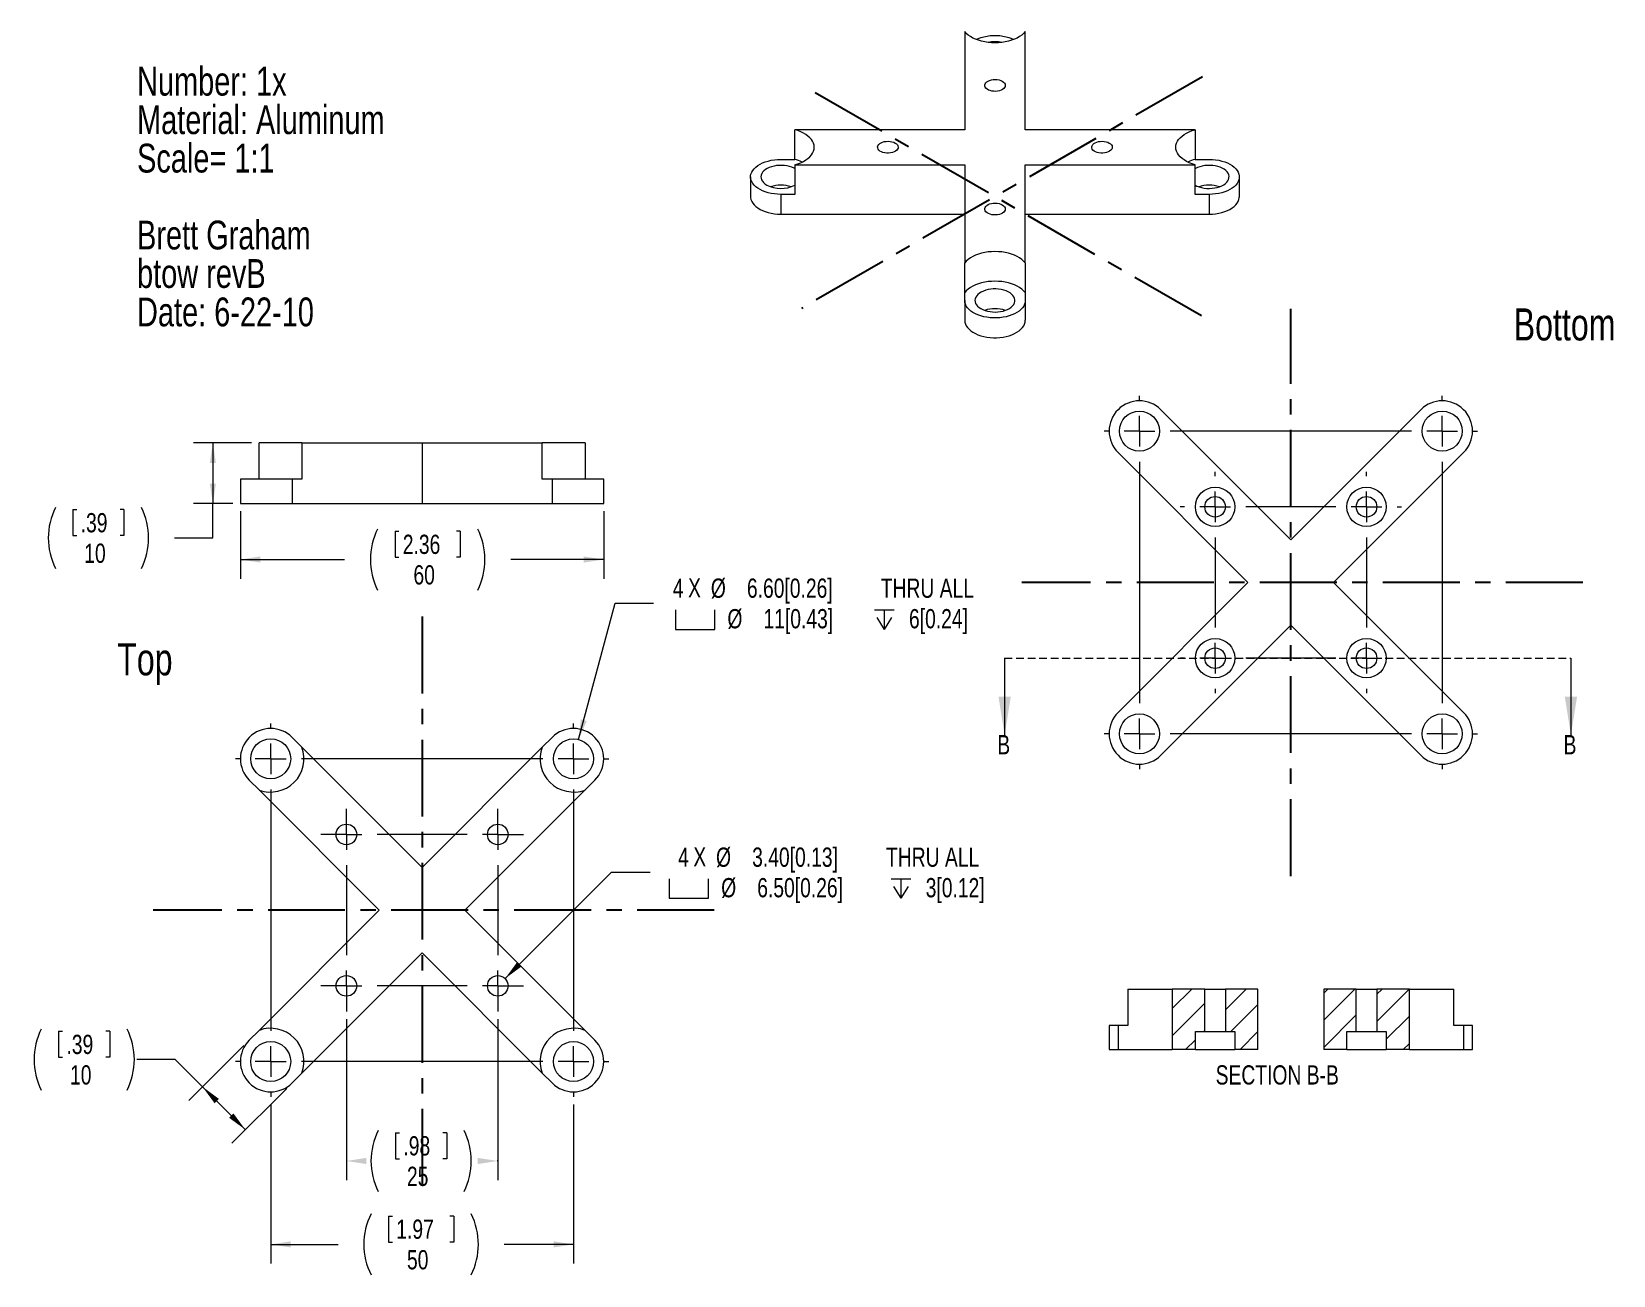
# Model space of a CAD drawing. Header units: millimetres. Extents: x 6 to 267, y 2 to 208.
import ezdxf

# ---------------------------------------------------------------- set-up
doc = ezdxf.new("R2010")
doc.units = ezdxf.units.MM
doc.linetypes.add('CENTERX2', pattern=[20.32, 12.7, -2.54, 2.54, -2.54])
doc.linetypes.add('HIDDEN', pattern=[1.905, 1.27, -0.635])
doc.styles.add('SLDTEXTSTYLE0', font='TXT', dxfattribs={"width": 0.75})
doc.dimstyles.new('SLDDIMSTYLE0', dxfattribs={"dimtxt": 3.175, "dimasz": 3.302, "dimexe": 0, "dimexo": 0.0625, "dimgap": 0.79375, "dimtad": 0, "dimtih": 1, "dimtoh": 1, "dimrnd": 1e-09, "dimzin": 12, "dimdsep": 46, "dimtxsty": 'SLDTEXTSTYLE0', "dimsah": 1, "dimcen": 0.09, "dimadec": 0, "dimazin": 0, "dimtfac": 1, "dimtofl": 0, "dimtmove": 0, "dimatfit": 3, "dimfxl": 1, "dimtolj": 1, "dimtzin": 12, "dimarcsym": 0})
doc.dimstyles.new('SLDDIMSTYLE1', dxfattribs={"dimtxt": 3.175, "dimasz": 3.302, "dimexe": 0, "dimexo": 0.0625, "dimgap": 0.79375, "dimtad": 0, "dimtih": 1, "dimtoh": 1, "dimdec": 0, "dimrnd": 1e-09, "dimzin": 12, "dimdsep": 46, "dimtxsty": 'SLDTEXTSTYLE0', "dimsah": 1, "dimcen": 0.09, "dimadec": 0, "dimazin": 0, "dimtfac": 1, "dimtofl": 0, "dimtmove": 0, "dimatfit": 3, "dimfxl": 1, "dimtolj": 1, "dimtzin": 12, "dimarcsym": 0})

# ---------------------------------------------------------------- blocks, each defined once
blk = doc.blocks.new('SW_NOTE_0')
at = {"color": 0, "linetype": 'Continuous', "lineweight": 0, "attachment_point": 1, "style": 'SLDTEXTSTYLE0'}
for s, insert, char_height in [('Number: 1x', (0, 6.14), 4.763), ('Material: Aluminum', (0, -0.21), 4.7625), ('Scale= 1:1', (0, -6.56), 4.763), ('Brett Graham', (0, -19.26), 4.7625), ('btow revB', (0, -25.61), 4.763), ('Date: 6-22-10', (0, -31.96), 4.7625)]:
    blk.add_mtext(s, dxfattribs=dict(at, insert=insert, char_height=char_height))
blk = doc.blocks.new('SW_CENTERMARKSYMBOL_0')
at = {"color": 0, "linetype": 'Continuous', "lineweight": 0}
for p, q in [((-50, 55.08), (-50, 55.84)), ((0, 55.08), (0, 55.84)), ((-50, 50), (-50, 52.54)), ((0, 50), (0, 52.54)), ((-55.08, 50), (-55.84, 50)), ((-50, 50), (-52.54, 50)), ((-50, 50), (-50, 47.46)), ((-50, 50), (-47.46, 50)), ((-5.08, 50), (-44.92, 50)), ((0, 50), (-2.54, 50)), ((0, 50), (0, 47.46)), ((0, 50), (2.54, 50)), ((5.08, 50), (5.84, 50)), ((-50, 44.92), (-50, 5.08)), ((0, 44.92), (0, 5.08)), ((-55.08, 0), (-55.84, 0)), ((-50, 0), (-52.54, 0)), ((-50, 0), (-50, 2.54)), ((-50, 0), (-50, -2.54)), ((-50, 0), (-47.46, 0)), ((-5.08, 0), (-44.92, 0)), ((0, 0), (-2.54, 0)), ((0, 0), (0, 2.54)), ((0, 0), (0, -2.54)), ((0, 0), (2.54, 0)), ((5.08, 0), (5.84, 0)), ((-50, -5.08), (-50, -5.84)), ((0, -5.08), (0, -5.84))]:
    blk.add_line(p, q, dxfattribs=at)
blk = doc.blocks.new('SW_CENTERMARKSYMBOL_1')
at = {"color": 0, "linetype": 'Continuous', "lineweight": 0}
for p, q in [((-25, 5.08), (-25, 5.79)), ((0, 5.08), (0, 5.79)), ((-30.08, 0), (-30.79, 0)), ((-25, 0), (-27.54, 0)), ((-25, 0), (-25, 2.54)), ((-25, 0), (-25, -2.54)), ((-25, 0), (-22.46, 0)), ((-5.08, 0), (-19.92, 0)), ((0, 0), (-2.54, 0)), ((0, 0), (0, 2.54)), ((0, 0), (0, -2.54)), ((0, 0), (2.54, 0)), ((5.08, 0), (5.79, 0)), ((-25, -5.08), (-25, -19.92)), ((0, -5.08), (0, -19.92)), ((-25, -25), (-25, -22.46)), ((0, -25), (0, -22.46)), ((-30.08, -25), (-30.79, -25)), ((-25, -25), (-27.54, -25)), ((-25, -25), (-25, -27.54)), ((-25, -25), (-22.46, -25)), ((-5.08, -25), (-19.92, -25)), ((0, -25), (-2.54, -25)), ((0, -25), (0, -27.54)), ((0, -25), (2.54, -25)), ((5.08, -25), (5.79, -25)), ((-25, -30.08), (-25, -30.79)), ((0, -30.08), (0, -30.79))]:
    blk.add_line(p, q, dxfattribs=at)
blk = doc.blocks.new('*D4')
at = {"color": 7, "linetype": 'Continuous', "lineweight": 0}
for p, q in [((10.47, 42.43), (10.47, 38.15)), ((10.47, 42.43), (11.12, 42.43)), ((18.91, 42.43), (18.26, 42.43)), ((18.91, 42.43), (18.91, 38.15)), ((41.06, 40.08), (31.99, 31.01)), ((10.47, 38.15), (11.12, 38.15)), ((18.91, 38.15), (18.26, 38.15)), ((29.72, 37.77), (23.37, 37.77)), ((34.24, 33.26), (29.72, 37.77)), ((41.31, 26.18), (34.24, 33.26)), ((48.13, 33), (39.06, 23.94))]:
    blk.add_line(p, q, dxfattribs=at)
for centre, start, end in [((17.68, 37.77), 153.4349, 206.5651), ((11.7, 37.77), 333.4349, 26.5651)]:
    blk.add_arc(centre, 11.27, start, end, dxfattribs=at)
for points in [[(34.24, 33.26), (36.21, 30.56), (36.93, 31.28)], [(41.31, 26.18), (39.33, 28.88), (38.61, 28.16)]]:
    blk.add_solid(points, dxfattribs=at)
at = {"color": 7, "linetype": 'Continuous', "lineweight": 0, "char_height": 3.175, "attachment_point": 1, "style": 'SLDTEXTSTYLE0'}
for s, insert in [('.39', (11.76, 41.86)), ('10', (12.35, 36.82))]:
    blk.add_mtext(s, dxfattribs=dict(at, insert=insert))
blk = doc.blocks.new('*D5')
at = {"color": 7, "linetype": 'Continuous', "lineweight": 0}
for p, q in [((45.49, 30.33), (45.49, 4.07)), ((95.49, 30.33), (95.49, 4.07)), ((64.94, 11.91), (64.94, 7.62)), ((64.94, 11.91), (65.58, 11.91)), ((75.72, 11.91), (75.08, 11.91)), ((75.72, 11.91), (75.72, 7.62)), ((45.49, 7.24), (56.61, 7.24)), ((64.94, 7.62), (65.58, 7.62)), ((75.72, 7.62), (75.08, 7.62)), ((95.49, 7.24), (84.05, 7.24))]:
    blk.add_line(p, q, dxfattribs=at)
for centre, start, end in [((72.14, 7.24), 153.4349, 206.5651), ((68.52, 7.24), 333.4349, 26.5651)]:
    blk.add_arc(centre, 11.27, start, end, dxfattribs=at)
for points in [[(45.49, 7.24), (48.79, 6.74), (48.79, 7.75)], [(95.49, 7.24), (92.19, 7.75), (92.19, 6.74)]]:
    blk.add_solid(points, dxfattribs=at)
at = {"color": 7, "linetype": 'Continuous', "lineweight": 0, "char_height": 3.175, "attachment_point": 1, "style": 'SLDTEXTSTYLE0'}
for s, insert in [('1.97', (66.23, 11.34)), ('50', (67.99, 6.3))]:
    blk.add_mtext(s, dxfattribs=dict(at, insert=insert))
blk = doc.blocks.new('*D6')
at = {"color": 7, "linetype": 'Continuous', "lineweight": 0}
for p, q in [((57.99, 44.43), (57.99, 17.84)), ((82.99, 44.43), (82.99, 17.84)), ((66.11, 25.68), (66.11, 21.4)), ((66.11, 25.68), (66.76, 25.68)), ((74.55, 25.68), (73.9, 25.68)), ((74.55, 25.68), (74.55, 21.4)), ((66.11, 21.4), (66.76, 21.4)), ((74.55, 21.4), (73.9, 21.4)), ((82.99, 21.02), (82.87, 21.02))]:
    blk.add_line(p, q, dxfattribs=at)
for centre, start, end in [((73.32, 21.02), 153.4349, 206.5651), ((67.34, 21.02), 333.4349, 26.5651)]:
    blk.add_arc(centre, 11.27, start, end, dxfattribs=at)
for points in [[(57.99, 21.02), (61.29, 20.51), (61.29, 21.53)], [(82.99, 21.02), (79.69, 21.53), (79.69, 20.51)]]:
    blk.add_solid(points, dxfattribs=at)
at = {"color": 7, "linetype": 'Continuous', "lineweight": 0, "char_height": 3.175, "attachment_point": 1, "style": 'SLDTEXTSTYLE0'}
for s, insert in [('.98', (67.4, 25.11)), ('25', (67.99, 20.07))]:
    blk.add_mtext(s, dxfattribs=dict(at, insert=insert))
blk = doc.blocks.new('SW_SYMBOL_HOLE_SPOT')
at = {"color": 0, "linetype": 'Continuous', "lineweight": 0}
for p, q in [((0, 875), (0, 75)), ((1600, 75), (1600, 875)), ((0, 75), (1600, 75))]:
    blk.add_line(p, q, dxfattribs=at)
blk = doc.blocks.new('SW_SYMBOL_HOLE_DEPTH')
at = {"color": 0, "linetype": 'Continuous', "lineweight": 0}
for p, q in [((0, 875), (800, 875)), ((400, 875), (400, 75)), ((100, 555), (400, 75)), ((700, 555), (400, 75))]:
    blk.add_line(p, q, dxfattribs=at)
blk = doc.blocks.new('*D7')
at = {"color": 7, "linetype": 'Continuous', "lineweight": 0}
for p, q in [((96.34, 90.63), (102.37, 113.15)), ((102.37, 113.15), (108.72, 113.15))]:
    blk.add_line(p, q, dxfattribs=at)
blk.add_solid([(96.34, 90.63), (97.68, 93.68), (96.7, 93.95)], dxfattribs=at)
at = {"color": 7, "linetype": 'Continuous', "lineweight": 0, "xscale": 0.0040555664, "yscale": 0.0040555664, "zscale": 0.0040555664}
for name, p in [('SW_SYMBOL_HOLE_SPOT', (112.34, 108.51)), ('SW_SYMBOL_HOLE_DEPTH', (145.18, 108.51))]:
    blk.add_blockref(name, p, dxfattribs=at)
at = {"color": 7, "linetype": 'Continuous', "lineweight": 0, "attachment_point": 1, "style": 'SLDTEXTSTYLE0'}
for s, insert, char_height in [('4', (111.89, 117.2), 3.17), ('X ', (114.41, 117.25), 3.175), ('%%c', (118.17, 117.2), 3.175), ('6.60[0.26]', (124.13, 117.2), 3.175), ('THRU ALL', (146.23, 117.2), 3.175), ('11[0.43]', (126.86, 112.16), 3.175), ('6[0.24]', (150.89, 112.16), 3.175), ('%%c', (120.91, 112.16), 3.175)]:
    blk.add_mtext(s, dxfattribs=dict(at, insert=insert, char_height=char_height))
blk = doc.blocks.new('*D10')
at = {"color": 7, "linetype": 'Continuous', "lineweight": 0}
for p, q in [((84.19, 51.14), (101.78, 68.73)), ((101.78, 68.73), (108.13, 68.73))]:
    blk.add_line(p, q, dxfattribs=at)
blk.add_solid([(84.19, 51.14), (86.88, 53.12), (86.17, 53.83)], dxfattribs=at)
at = {"color": 7, "linetype": 'Continuous', "lineweight": 0, "xscale": 0.0040555664, "yscale": 0.0040555664, "zscale": 0.0040555664}
for name, p in [('SW_SYMBOL_HOLE_SPOT', (111.31, 64.09)), ('SW_SYMBOL_HOLE_DEPTH', (147.94, 64.09))]:
    blk.add_blockref(name, p, dxfattribs=at)
at = {"color": 7, "linetype": 'Continuous', "lineweight": 0, "attachment_point": 1, "style": 'SLDTEXTSTYLE0'}
for s, insert, char_height in [('4', (112.76, 72.78), 3.17), ('X ', (115.28, 72.83), 3.175), ('%%c', (119.03, 72.78), 3.175), ('3.40[0.13]', (124.99, 72.78), 3.175), ('THRU ALL', (147.1, 72.78), 3.175), ('%%c', (119.88, 67.74), 3.175), ('6.50[0.26]', (125.83, 67.74), 3.175), ('3[0.12]', (153.65, 67.74), 3.175)]:
    blk.add_mtext(s, dxfattribs=dict(at, insert=insert, char_height=char_height))
blk = doc.blocks.new('SW_CENTERMARKSYMBOL_2')
at = {"color": 0, "linetype": 'Continuous', "lineweight": 0}
for p, q in [((-50, 5.08), (-50, 5.84)), ((0, 5.08), (0, 5.84)), ((-55.08, 0), (-55.84, 0)), ((-50, 0), (-52.54, 0)), ((-50, 0), (-50, 2.54)), ((-50, 0), (-50, -2.54)), ((-50, 0), (-47.46, 0)), ((-5.08, 0), (-44.92, 0)), ((0, 0), (-2.54, 0)), ((0, 0), (0, 2.54)), ((0, 0), (0, -2.54)), ((0, 0), (2.54, 0)), ((5.08, 0), (5.84, 0)), ((-50, -5.08), (-50, -44.92)), ((0, -5.08), (0, -44.92)), ((-50, -50), (-50, -47.46)), ((0, -50), (0, -47.46)), ((-55.08, -50), (-55.84, -50)), ((-50, -50), (-52.54, -50)), ((-50, -50), (-50, -52.54)), ((-50, -50), (-47.46, -50)), ((-5.08, -50), (-44.92, -50)), ((0, -50), (-2.54, -50)), ((0, -50), (0, -52.54)), ((0, -50), (2.54, -50)), ((5.08, -50), (5.84, -50)), ((-50, -55.08), (-50, -55.84)), ((0, -55.08), (0, -55.84))]:
    blk.add_line(p, q, dxfattribs=at)
blk = doc.blocks.new('SW_CENTERMARKSYMBOL_3')
at = {"color": 0, "linetype": 'Continuous', "lineweight": 0}
for p, q in [((-25, 27.54), (-25, 29.24)), ((0, 27.54), (0, 29.24)), ((-25, 25), (-25, 27.54)), ((0, 25), (0, 27.54)), ((-27.54, 25), (-29.24, 25)), ((-25, 25), (-27.54, 25)), ((-25, 25), (-25, 22.46)), ((-25, 25), (-22.46, 25)), ((-5.08, 25), (-19.92, 25)), ((0, 25), (-2.54, 25)), ((0, 25), (0, 22.46)), ((0, 25), (2.54, 25)), ((2.54, 25), (4.24, 25)), ((-25, 19.92), (-25, 5.08)), ((0, 19.92), (0, 5.08)), ((-27.54, 0), (-29.24, 0)), ((-25, 0), (-27.54, 0)), ((-25, 0), (-25, 2.54)), ((-25, 0), (-25, -2.54)), ((-25, 0), (-22.46, 0)), ((-5.08, 0), (-19.92, 0)), ((0, 0), (-2.54, 0)), ((0, 0), (0, 2.54)), ((0, 0), (0, -2.54)), ((0, 0), (2.54, 0)), ((2.54, 0), (4.24, 0)), ((-25, -2.54), (-25, -4.24)), ((0, -2.54), (0, -4.24))]:
    blk.add_line(p, q, dxfattribs=at)
blk = doc.blocks.new('*D13')
at = {"color": 7, "linetype": 'Continuous', "lineweight": 0}
for p, q in [((40.49, 128.32), (40.49, 117.17)), ((100.49, 128.32), (100.49, 117.17)), ((66.02, 125), (66.02, 120.72)), ((66.02, 125), (66.66, 125)), ((76.8, 125), (76.16, 125)), ((76.8, 125), (76.8, 120.72)), ((40.49, 120.34), (57.69, 120.34)), ((66.02, 120.72), (66.66, 120.72)), ((76.8, 120.72), (76.16, 120.72)), ((100.49, 120.34), (85.13, 120.34))]:
    blk.add_line(p, q, dxfattribs=at)
for centre, start, end in [((73.22, 120.34), 153.4349, 206.5651), ((69.6, 120.34), 333.4349, 26.5651)]:
    blk.add_arc(centre, 11.27, start, end, dxfattribs=at)
for points in [[(40.49, 120.34), (43.79, 119.84), (43.79, 120.85)], [(100.49, 120.34), (97.19, 120.85), (97.19, 119.84)]]:
    blk.add_solid(points, dxfattribs=at)
at = {"color": 7, "linetype": 'Continuous', "lineweight": 0, "char_height": 3.175, "attachment_point": 1, "style": 'SLDTEXTSTYLE0'}
for s, insert in [('2.36', (67.3, 124.44)), ('60', (69.06, 119.4))]:
    blk.add_mtext(s, dxfattribs=dict(at, insert=insert))
blk = doc.blocks.new('*D14')
at = {"color": 7, "linetype": 'Continuous', "lineweight": 0}
for p, q in [((42.3, 139.59), (32.76, 139.59)), ((35.94, 139.59), (35.94, 129.59)), ((12.83, 128.58), (12.83, 124.29)), ((12.83, 128.58), (13.47, 128.58)), ((21.26, 128.58), (20.62, 128.58)), ((21.26, 128.58), (21.26, 124.29)), ((39.22, 129.59), (32.76, 129.59)), ((35.94, 123.91), (35.94, 129.59)), ((12.83, 124.29), (13.47, 124.29)), ((21.26, 124.29), (20.62, 124.29)), ((29.59, 123.91), (35.94, 123.91))]:
    blk.add_line(p, q, dxfattribs=at)
for centre, start, end in [((20.03, 123.91), 153.4349, 206.5651), ((14.06, 123.91), 333.4349, 26.5651)]:
    blk.add_arc(centre, 11.27, start, end, dxfattribs=at)
for points in [[(35.94, 139.59), (35.43, 136.28), (36.44, 136.28)], [(35.94, 129.59), (36.44, 132.89), (35.43, 132.89)]]:
    blk.add_solid(points, dxfattribs=at)
at = {"color": 7, "linetype": 'Continuous', "lineweight": 0, "char_height": 3.175, "attachment_point": 1, "style": 'SLDTEXTSTYLE0'}
for s, insert in [('.39', (14.11, 128.01)), ('10', (14.7, 122.97))]:
    blk.add_mtext(s, dxfattribs=dict(at, insert=insert))

msp = doc.modelspace()

# ---------------------------------------------------------------- hatches: boundary and pattern name
at = {"linetype": 'Continuous', "lineweight": 0}
h = msp.add_hatch(dxfattribs=at)
h.set_pattern_fill('ANSI31', style=0)
h.paths.add_polyline_path([(199.745, 49.419), (194.374, 49.419), (194.374, 39.419), (198.195, 39.419), (198.195, 42.419), (199.745, 42.419)], flags=0)
h = msp.add_hatch(dxfattribs=at)
h.set_pattern_fill('ANSI31', style=0)
h.paths.add_polyline_path([(204.695, 39.419), (208.516, 39.419), (208.516, 49.419), (203.145, 49.419), (203.145, 42.419), (204.695, 42.419)], flags=0)
h = msp.add_hatch(dxfattribs=at)
h.set_pattern_fill('ANSI31', style=0)
h.paths.add_polyline_path([(224.745, 49.419), (219.374, 49.419), (219.374, 39.419), (223.195, 39.419), (223.195, 42.419), (224.745, 42.419)], flags=0)
h = msp.add_hatch(dxfattribs=at)
h.set_pattern_fill('ANSI31', style=0)
h.paths.add_polyline_path([(229.695, 39.419), (233.516, 39.419), (233.516, 49.419), (228.145, 49.419), (228.145, 42.419), (229.695, 42.419)], flags=0)

# ---------------------------------------------------------------- linework, layer by layer
at = {"color": 7, "linetype": 'Continuous', "lineweight": 15}
for p, q in [((160.092, 207.518), (160.092, 191.317)), ((170.092, 191.317), (170.092, 207.518)), ((160.092, 191.317), (132.027, 191.317)), ((132.027, 186.417), (132.027, 191.317)), ((198.156, 191.317), (170.092, 191.317)), ((198.156, 191.317), (198.156, 186.417)), ((129.736, 186.417), (132.027, 186.417)), ((132.027, 185.544), (160.092, 185.544)), ((132.027, 185.544), (132.027, 180.645)), ((160.092, 185.544), (160.092, 169.343)), ((170.092, 185.544), (198.156, 185.544)), ((170.092, 169.343), (170.092, 185.544)), ((198.156, 186.417), (200.447, 186.417)), ((198.156, 180.645), (198.156, 185.544)), ((129.736, 180.645), (129.736, 177.378)), ((132.027, 180.645), (129.736, 180.645)), ((200.447, 180.645), (198.156, 180.645)), ((200.447, 180.645), (200.447, 177.378)), ((129.736, 177.378), (160.092, 177.378)), ((170.092, 177.378), (200.447, 177.378)), ((160.092, 164.444), (160.092, 169.343)), ((170.092, 169.343), (170.092, 164.444)), ((160.092, 163.121), (160.092, 164.444)), ((160.092, 163.121), (160.092, 159.855)), ((170.092, 164.444), (170.092, 163.121)), ((170.092, 163.121), (170.092, 159.855)), ((192.48, 145.085), (213.945, 123.62)), ((213.945, 123.62), (235.409, 145.085)), ((43.573, 133.586), (43.573, 139.586)), ((50.644, 139.586), (43.573, 139.586)), ((50.644, 139.586), (70.489, 139.586)), ((50.644, 139.586), (50.644, 133.586)), ((70.489, 139.586), (70.489, 129.586)), ((70.489, 139.586), (90.333, 139.586)), ((90.333, 133.586), (90.333, 139.586)), ((97.404, 139.586), (90.333, 139.586)), ((97.404, 139.586), (97.404, 133.586)), ((206.874, 116.549), (185.409, 138.013)), ((242.48, 138.013), (221.016, 116.549)), ((49.024, 133.586), (40.489, 133.586)), ((49.024, 133.586), (49.024, 129.586)), ((50.644, 133.586), (49.024, 133.586)), ((91.953, 133.586), (90.333, 133.586)), ((91.953, 133.586), (91.953, 129.586)), ((100.489, 133.586), (91.953, 133.586)), ((40.489, 129.586), (49.024, 129.586)), ((49.024, 129.586), (70.489, 129.586)), ((70.489, 129.586), (91.953, 129.586)), ((91.953, 129.586), (100.489, 129.586)), ((185.409, 95.085), (206.874, 116.549)), ((221.016, 116.549), (242.48, 95.085)), ((213.945, 109.478), (192.48, 88.013)), ((235.409, 88.013), (213.945, 109.478)), ((49.024, 90.974), (50.644, 89.354)), ((70.489, 69.509), (50.644, 89.354)), ((90.333, 89.354), (70.489, 69.509)), ((90.333, 89.354), (91.953, 90.974)), ((43.573, 82.283), (41.953, 83.903)), ((99.024, 83.903), (97.404, 82.283)), ((43.573, 82.283), (63.418, 62.438)), ((77.56, 62.438), (97.404, 82.283)), ((63.418, 62.438), (43.573, 42.594)), ((97.404, 42.594), (77.56, 62.438)), ((50.644, 35.523), (70.489, 55.367)), ((70.489, 55.367), (90.333, 35.523)), ((187.03, 49.419), (187.03, 43.419)), ((187.03, 49.419), (194.374, 49.419)), ((194.374, 49.419), (194.374, 39.419)), ((199.745, 49.419), (194.374, 49.419)), ((199.745, 42.419), (199.745, 49.419)), ((199.745, 49.419), (203.145, 49.419)), ((203.145, 49.419), (203.145, 42.419)), ((208.516, 49.419), (203.145, 49.419)), ((208.516, 39.419), (208.516, 49.419)), ((219.374, 49.419), (219.374, 39.419)), ((224.745, 49.419), (219.374, 49.419)), ((224.745, 49.419), (228.145, 49.419)), ((224.745, 42.419), (224.745, 49.419)), ((228.145, 49.419), (228.145, 42.419)), ((233.516, 49.419), (228.145, 49.419)), ((233.516, 39.419), (233.516, 49.419)), ((233.516, 49.419), (240.86, 49.419)), ((240.86, 43.419), (240.86, 49.419)), ((41.953, 40.974), (43.573, 42.594)), ((97.404, 42.594), (99.024, 40.974)), ((185.409, 43.419), (183.945, 43.419)), ((185.409, 43.419), (185.409, 39.419)), ((187.03, 43.419), (185.409, 43.419)), ((198.195, 42.419), (199.745, 42.419)), ((198.195, 39.419), (198.195, 42.419)), ((199.745, 42.419), (203.145, 42.419)), ((203.145, 42.419), (204.695, 42.419)), ((204.695, 42.419), (204.695, 39.419)), ((223.195, 39.419), (223.195, 42.419)), ((223.195, 42.419), (224.745, 42.419)), ((224.745, 42.419), (228.145, 42.419)), ((228.145, 42.419), (229.695, 42.419)), ((229.695, 42.419), (229.695, 39.419)), ((242.48, 43.419), (240.86, 43.419)), ((242.48, 43.419), (242.48, 39.419)), ((243.945, 43.419), (242.48, 43.419)), ((183.945, 39.419), (185.409, 39.419)), ((185.409, 39.419), (194.374, 39.419)), ((198.195, 39.419), (194.374, 39.419)), ((198.195, 39.419), (204.695, 39.419)), ((208.516, 39.419), (204.695, 39.419)), ((223.195, 39.419), (219.374, 39.419)), ((223.195, 39.419), (229.695, 39.419)), ((233.516, 39.419), (229.695, 39.419)), ((233.516, 39.419), (242.48, 39.419)), ((242.48, 39.419), (243.945, 39.419)), ((50.644, 35.523), (49.024, 33.903)), ((91.953, 33.903), (90.333, 35.523))]:
    msp.add_line(p, q, dxfattribs=at)
at = {"color": 7, "linetype": 'CENTERX2'}
for p, q in [((199.368, 200.052), (133.134, 161.816)), ((199.194, 160.578), (133.693, 198.391)), ((213.945, 68.075), (213.945, 161.744)), ((262.173, 116.549), (169.54, 116.549)), ((70.489, 110.912), (70.489, 17.244)), ((118.716, 62.438), (26.084, 62.438))]:
    msp.add_line(p, q, dxfattribs=at)
at = {"color": 7, "linetype": 'HIDDEN', "lineweight": 0}
msp.add_line((166.687, 104.049), (260.2, 104.049), dxfattribs=at)
at = {"color": 7, "linetype": 'Continuous', "lineweight": 0}
for p, q in [((166.687, 104.049), (166.687, 91.349)), ((260.2, 104.049), (260.2, 91.349))]:
    msp.add_line(p, q, dxfattribs=at)
at = {"color": 7, "linetype": 'Continuous', "lineweight": 15, "flags": 128}
for points in [[(170.092, 207.518), (169.827, 207.226), (169.512, 206.952), (169.15, 206.697), (168.744, 206.466), (168.298, 206.261), (167.818, 206.083), (167.309, 205.935), (166.776, 205.818), (166.224, 205.733), (165.661, 205.682), (165.092, 205.665), (164.522, 205.682), (163.959, 205.733), (163.407, 205.818), (162.874, 205.935), (162.365, 206.083), (161.885, 206.261), (161.44, 206.466), (161.033, 206.697), (160.671, 206.952), (160.356, 207.226), (160.092, 207.518)], [(166.294, 199.329), (166.499, 199.185), (166.654, 199.022), (166.753, 198.844), (166.791, 198.659), (166.768, 198.473), (166.684, 198.292), (166.543, 198.125), (166.349, 197.975), (166.11, 197.85), (165.834, 197.753), (165.532, 197.687), (165.213, 197.656), (164.89, 197.661), (164.574, 197.701), (164.277, 197.774), (164.009, 197.879), (163.781, 198.011), (163.599, 198.165), (163.472, 198.337), (163.404, 198.519), (163.396, 198.705), (163.449, 198.889), (163.562, 199.064), (163.731, 199.224), (163.948, 199.362), (164.207, 199.473), (164.497, 199.555), (164.81, 199.603), (165.132, 199.616), (165.453, 199.594), (165.761, 199.538), (166.044, 199.448), (166.294, 199.329)], [(132.027, 185.544), (132.533, 185.696), (133.008, 185.878), (133.448, 186.088), (133.849, 186.322), (134.205, 186.579), (134.513, 186.856), (134.769, 187.15), (134.972, 187.458), (135.118, 187.776), (135.207, 188.102), (135.236, 188.43), (135.207, 188.759), (135.118, 189.084), (134.972, 189.403), (134.769, 189.71), (134.513, 190.004), (134.205, 190.281), (133.849, 190.539), (133.448, 190.773), (133.008, 190.982), (132.533, 191.164), (132.027, 191.317)], [(198.156, 185.544), (197.65, 185.696), (197.175, 185.878), (196.735, 186.088), (196.334, 186.322), (195.978, 186.579), (195.67, 186.856), (195.414, 187.15), (195.211, 187.458), (195.065, 187.776), (194.976, 188.102), (194.947, 188.43), (194.976, 188.759), (195.065, 189.084), (195.211, 189.403), (195.414, 189.71), (195.67, 190.004), (195.978, 190.281), (196.334, 190.539), (196.735, 190.773), (197.175, 190.982), (197.65, 191.164), (198.156, 191.317)], [(148.616, 189.124), (148.822, 188.98), (148.977, 188.817), (149.075, 188.639), (149.113, 188.454), (149.09, 188.268), (149.007, 188.087), (148.865, 187.92), (148.672, 187.77), (148.433, 187.645), (148.157, 187.548), (147.854, 187.482), (147.535, 187.451), (147.212, 187.456), (146.896, 187.495), (146.599, 187.569), (146.332, 187.674), (146.103, 187.805), (145.922, 187.96), (145.795, 188.131), (145.726, 188.314), (145.718, 188.5), (145.772, 188.684), (145.885, 188.859), (146.053, 189.018), (146.27, 189.156), (146.529, 189.268), (146.82, 189.35), (147.132, 189.398), (147.454, 189.411), (147.775, 189.389), (148.083, 189.332), (148.367, 189.243), (148.616, 189.124)], [(183.971, 189.124), (184.177, 188.98), (184.332, 188.817), (184.43, 188.639), (184.469, 188.454), (184.446, 188.268), (184.362, 188.087), (184.221, 187.92), (184.027, 187.77), (183.788, 187.645), (183.512, 187.548), (183.209, 187.482), (182.89, 187.451), (182.567, 187.456), (182.252, 187.495), (181.954, 187.569), (181.687, 187.674), (181.458, 187.805), (181.277, 187.96), (181.15, 188.131), (181.081, 188.314), (181.074, 188.5), (181.127, 188.684), (181.24, 188.859), (181.408, 189.018), (181.626, 189.156), (181.884, 189.268), (182.175, 189.35), (182.487, 189.398), (182.81, 189.411), (183.131, 189.389), (183.438, 189.332), (183.722, 189.243), (183.971, 189.124)], [(129.736, 180.645), (129.196, 180.662), (128.661, 180.712), (128.14, 180.796), (127.637, 180.911), (127.158, 181.058), (126.71, 181.233), (126.298, 181.436), (125.925, 181.662), (125.598, 181.911), (125.319, 182.179), (125.091, 182.463), (124.918, 182.759), (124.802, 183.064), (124.744, 183.375), (124.744, 183.687), (124.802, 183.998), (124.918, 184.303), (125.091, 184.599), (125.319, 184.883), (125.598, 185.151), (125.925, 185.4), (126.298, 185.627), (126.71, 185.829), (127.158, 186.004), (127.637, 186.151), (128.14, 186.266), (128.661, 186.35), (129.196, 186.401), (129.736, 186.417)], [(200.447, 186.417), (200.987, 186.401), (201.522, 186.35), (202.043, 186.266), (202.546, 186.151), (203.025, 186.004), (203.473, 185.829), (203.885, 185.627), (204.258, 185.4), (204.585, 185.151), (204.864, 184.883), (205.092, 184.599), (205.265, 184.303), (205.381, 183.998), (205.44, 183.687), (205.44, 183.375), (205.381, 183.064), (205.265, 182.759), (205.092, 182.463), (204.864, 182.179), (204.585, 181.911), (204.258, 181.662), (203.885, 181.436), (203.473, 181.233), (203.025, 181.058), (202.546, 180.911), (202.043, 180.796), (201.522, 180.712), (200.987, 180.662), (200.447, 180.645)], [(132.027, 184.902), (131.909, 184.965), (131.558, 185.119), (131.175, 185.245), (130.766, 185.341), (130.339, 185.404), (129.902, 185.434), (129.461, 185.429), (129.025, 185.391), (128.602, 185.32), (128.199, 185.217), (127.823, 185.083), (127.482, 184.922), (127.181, 184.737), (126.925, 184.529), (126.72, 184.304), (126.568, 184.065), (126.473, 183.816), (126.437, 183.563), (126.459, 183.309), (126.539, 183.059), (126.677, 182.817), (126.869, 182.588), (127.113, 182.376), (127.403, 182.184)], [(198.156, 182.16), (198.445, 182.016), (198.813, 181.876), (199.21, 181.765), (199.628, 181.686), (200.062, 181.639), (200.502, 181.626), (200.941, 181.647), (201.372, 181.702), (201.786, 181.79), (202.176, 181.908), (202.535, 182.056), (202.857, 182.23), (203.136, 182.427), (203.367, 182.644), (203.546, 182.876), (203.669, 183.12), (203.735, 183.372), (203.743, 183.627), (203.691, 183.879), (203.582, 184.126), (203.417, 184.362), (203.198, 184.583), (202.931, 184.785), (202.619, 184.965), (202.269, 185.119), (201.886, 185.245), (201.477, 185.341), (201.05, 185.404), (200.612, 185.434), (200.171, 185.429), (199.736, 185.391), (199.312, 185.32), (198.91, 185.217), (198.534, 185.083), (198.193, 184.922), (198.156, 184.902)], [(124.736, 180.265), (124.744, 180.109), (124.802, 179.798), (124.918, 179.493), (125.091, 179.196), (125.319, 178.913), (125.598, 178.645), (125.925, 178.396), (126.298, 178.169), (126.71, 177.967), (127.158, 177.792), (127.637, 177.645), (128.14, 177.53), (128.661, 177.446), (129.196, 177.395), (129.736, 177.378)], [(200.447, 177.378), (200.987, 177.395), (201.522, 177.446), (202.043, 177.53), (202.546, 177.645), (203.025, 177.792), (203.473, 177.967), (203.885, 178.169), (204.258, 178.396), (204.585, 178.645), (204.864, 178.913), (205.092, 179.196), (205.265, 179.493), (205.381, 179.798), (205.44, 180.109), (205.447, 180.265)], [(166.294, 178.919), (166.499, 178.775), (166.654, 178.612), (166.753, 178.434), (166.791, 178.249), (166.768, 178.062), (166.684, 177.882), (166.543, 177.714), (166.349, 177.565), (166.11, 177.44), (165.834, 177.342), (165.532, 177.277), (165.213, 177.246), (164.89, 177.251), (164.574, 177.29), (164.277, 177.364), (164.009, 177.468), (163.781, 177.6), (163.599, 177.755), (163.472, 177.926), (163.404, 178.109), (163.396, 178.295), (163.449, 178.479), (163.562, 178.654), (163.731, 178.813), (163.948, 178.951), (164.207, 179.063), (164.497, 179.145), (164.81, 179.193), (165.132, 179.206), (165.453, 179.184), (165.761, 179.127), (166.044, 179.038), (166.294, 178.919)], [(170.092, 169.343), (169.827, 169.635), (169.512, 169.909), (169.15, 170.163), (168.744, 170.394), (168.298, 170.6), (167.818, 170.778), (167.309, 170.926), (166.776, 171.043), (166.224, 171.127), (165.661, 171.178), (165.092, 171.195), (164.522, 171.178), (163.959, 171.127), (163.407, 171.043), (162.874, 170.926), (162.365, 170.778), (161.885, 170.6), (161.44, 170.394), (161.033, 170.163), (160.671, 169.909), (160.356, 169.635), (160.092, 169.343)], [(170.092, 164.444), (169.827, 164.735), (169.512, 165.01), (169.15, 165.264), (168.744, 165.495), (168.298, 165.701), (167.818, 165.878), (167.309, 166.026), (166.776, 166.143), (166.224, 166.228), (165.661, 166.279), (165.092, 166.296), (164.522, 166.279), (163.959, 166.228), (163.407, 166.143), (162.874, 166.026), (162.365, 165.878), (161.885, 165.701), (161.44, 165.495), (161.033, 165.264), (160.671, 165.01), (160.356, 164.735), (160.092, 164.444)], [(162.758, 161.774), (163.09, 161.606), (163.457, 161.466), (163.854, 161.355), (164.273, 161.275), (164.706, 161.229), (165.147, 161.216), (165.586, 161.237), (166.016, 161.292), (166.43, 161.38), (166.82, 161.498), (167.18, 161.646), (167.502, 161.82), (167.781, 162.017), (168.012, 162.233), (168.19, 162.466), (168.314, 162.71), (168.38, 162.962), (168.387, 163.216), (168.336, 163.469), (168.227, 163.716), (168.061, 163.952), (167.843, 164.173), (167.576, 164.375), (167.264, 164.555), (166.913, 164.709), (166.53, 164.835), (166.122, 164.931), (165.695, 164.994), (165.257, 165.023), (164.816, 165.019), (164.38, 164.981), (163.957, 164.91), (163.554, 164.807), (163.179, 164.673), (162.837, 164.512), (162.536, 164.326), (162.281, 164.119), (162.075, 163.894), (161.924, 163.655), (161.829, 163.406), (161.792, 163.153), (161.814, 162.899), (161.895, 162.648), (162.032, 162.407), (162.225, 162.178), (162.468, 161.965), (162.758, 161.774)], [(170.092, 163.121), (170.062, 162.809), (169.975, 162.5), (169.83, 162.199), (169.629, 161.909), (169.376, 161.633), (169.072, 161.374), (168.722, 161.136), (168.328, 160.921), (167.897, 160.732), (167.434, 160.571), (166.942, 160.439), (166.429, 160.34), (165.9, 160.272), (165.362, 160.239), (164.821, 160.239), (164.283, 160.272), (163.754, 160.34), (163.241, 160.439), (162.75, 160.571), (162.286, 160.732), (161.855, 160.921), (161.462, 161.136), (161.111, 161.374), (160.807, 161.633), (160.554, 161.909), (160.353, 162.199), (160.208, 162.5), (160.121, 162.809), (160.092, 163.121)], [(160.092, 159.855), (160.121, 159.543), (160.208, 159.234), (160.353, 158.933), (160.554, 158.643), (160.807, 158.367), (161.111, 158.108), (161.462, 157.87), (161.855, 157.655), (162.286, 157.466), (162.75, 157.304), (163.241, 157.173), (163.754, 157.073), (164.283, 157.006), (164.821, 156.972), (165.362, 156.972), (165.9, 157.006), (166.429, 157.073), (166.942, 157.173), (167.434, 157.304), (167.897, 157.466), (168.328, 157.655), (168.722, 157.87), (169.072, 158.108), (169.376, 158.367), (169.629, 158.643), (169.83, 158.933), (169.975, 159.234), (170.062, 159.543), (170.092, 159.855)]]:
    msp.add_lwpolyline(points, dxfattribs=at)
at = {"color": 7, "linetype": 'Continuous', "lineweight": 15}
for centre, radius in [((188.945, 141.549), 3.3), ((238.945, 141.549), 3.3), ((201.445, 129.049), 3.25), ((201.445, 129.049), 1.7), ((226.445, 129.049), 3.25), ((226.445, 129.049), 1.7), ((201.445, 104.049), 3.25), ((226.445, 104.049), 3.25), ((201.445, 104.049), 1.7), ((226.445, 104.049), 1.7), ((188.945, 91.549), 3.3), ((238.945, 91.549), 3.3), ((45.489, 87.438), 3.3), ((95.489, 87.438), 3.3), ((57.989, 74.938), 1.7), ((82.989, 74.938), 1.7), ((57.989, 49.938), 1.7), ((82.989, 49.938), 1.7), ((45.489, 37.438), 3.3), ((95.489, 37.438), 3.3)]:
    msp.add_circle(centre, radius, dxfattribs=at)
for centre, radius, start, end in [((165.092, 198.92), 7.918, 67.06198, 112.93802), ((165.092, 200.291), 5.556, 78.32932, 101.67068), ((130.3, 179.752), 6.886, 64.76649, 75.46946), ((199.883, 179.752), 6.886, 104.53054, 115.23351), ((129.739, 186.695), 5.08, 242.62674, 296.78085), ((129.736, 176.798), 5.375, 71.57172, 108.42831), ((200.447, 176.798), 5.375, 71.5717, 108.42828), ((165.092, 156.388), 5.375, 71.57172, 108.42828), ((188.945, 141.549), 5, 45, 225), ((238.945, 141.549), 5, 315, 135), ((188.945, 91.549), 5, 135, 315), ((238.945, 91.549), 5, 225, 45), ((45.489, 87.438), 5, 45, 225), ((95.489, 87.438), 5, 315, 135), ((45.489, 87.438), 5.5, 249.61998, 20.38002), ((95.489, 87.438), 5.5, 159.61998, 290.38002), ((45.489, 37.438), 5.5, 339.61998, 110.38002), ((95.489, 37.438), 5.5, 69.61998, 200.38002), ((45.489, 37.438), 5, 135, 315), ((95.489, 37.438), 5, 225, 45)]:
    msp.add_arc(centre, radius, start, end, dxfattribs=at)
for points in [[(124.736, 183.531), (124.736, 180.265)], [(205.447, 180.265), (205.447, 183.531)], [(40.489, 133.586), (40.489, 129.586)], [(100.489, 129.586), (100.489, 133.586)], [(183.945, 43.419), (183.945, 39.419)], [(243.945, 39.419), (243.945, 43.419)]]:
    msp.add_open_spline(points, degree=1, dxfattribs=at)
at = {"color": 7, "linetype": 'Continuous', "lineweight": 0}
for points in [[(166.687, 91.349), (167.703, 97.699), (165.671, 97.699)], [(260.2, 91.349), (261.216, 97.699), (259.184, 97.699)]]:
    msp.add_solid(points, dxfattribs=at)

# ---------------------------------------------------------------- block references
for name, p in [('SW_NOTE_0', (23.421, 195.572)), ('SW_CENTERMARKSYMBOL_0', (238.945, 91.549)), ('SW_CENTERMARKSYMBOL_1', (226.445, 129.049)), ('SW_CENTERMARKSYMBOL_2', (95.489, 87.438)), ('SW_CENTERMARKSYMBOL_3', (82.989, 49.938))]:
    msp.add_blockref(name, p, dxfattribs=at)

# ---------------------------------------------------------------- texts
at = {"color": 7, "linetype": 'Continuous', "lineweight": 0, "attachment_point": 1, "style": 'SLDTEXTSTYLE0'}
for s, insert, char_height in [('Bottom', (250.745, 161.815), 5.2917), ('Top', (20.139, 106.512), 5.2917), ('SECTION B-B', (201.532, 36.819), 3.175)]:
    msp.add_mtext(s, dxfattribs=dict(at, insert=insert, char_height=char_height))
at = {"color": 7, "linetype": 'Continuous', "char_height": 3.175, "attachment_point": 1, "style": 'SLDTEXTSTYLE0'}
for insert in [(165.473, 91.349), (258.986, 91.349)]:
    msp.add_mtext('B', dxfattribs=dict(at, insert=insert))

# ---------------------------------------------------------------- dimensions: what is measured, and where the dimension line sits
at = {"color": 7, "linetype": 'Continuous', "lineweight": 0}
for base, p1, p2, angle, picture, middle in [((35.936, 129.586), (43.573, 139.586), (40.489, 129.586), 90, '*D14', (35.936, 123.914)), ((41.306, 26.185), (41.953, 40.974), (49.024, 33.903), 315, '*D4', (29.721, 37.771))]:
    dim = msp.add_linear_dim(base=base, p1=p1, p2=p2, angle=angle, text='(<>)', dimstyle='SLDDIMSTYLE0', dxfattribs=at)
    dim.commit()
    dim.dimension.update_dxf_attribs({"geometry": picture, "text_midpoint": middle, "dimtype": 160})
for base, p1, p2, picture, middle in [((100.489, 120.343), (40.489, 129.586), (100.489, 129.586), '*D13', (71.409, 120.343)), ((82.989, 21.019), (57.989, 45.698), (82.989, 45.698), '*D6', (70.33, 21.019)), ((95.489, 7.244), (45.489, 31.598), (95.489, 31.598), '*D5', (70.33, 7.244))]:
    dim = msp.add_linear_dim(base=base, p1=p1, p2=p2, text='(<>)', dimstyle='SLDDIMSTYLE0', dxfattribs=at)
    dim.commit()
    dim.dimension.update_dxf_attribs({"geometry": picture, "text_midpoint": middle, "dimtype": 160})
for p1, p2, text, picture, middle in [((95.308, 86.762), (96.341, 90.626), '<>X %%c 6.60[0.26] THRU ALL\\P{\\fGDT;v}%%c 11[0.43] {\\fGDT;x} 6[0.24]\\P', '*D7', (135.711, 113.154)), ((81.362, 48.312), (84.191, 51.14), '<>X %%c 3.40[0.13] THRU ALL\\P{\\fGDT;v}%%c 6.50[0.26] {\\fGDT;x} 3[0.12]\\P', '*D10', (135.711, 68.732))]:
    dim = msp.add_diameter_dim_2p(p1=p1, p2=p2, text=text, dimstyle='SLDDIMSTYLE1', override={"dimpost": '<>'}, dxfattribs=at)
    dim.commit()
    dim.dimension.update_dxf_attribs({"geometry": picture, "text_midpoint": middle, "dimtype": 163})

doc.saveas('drawing.dxf')
